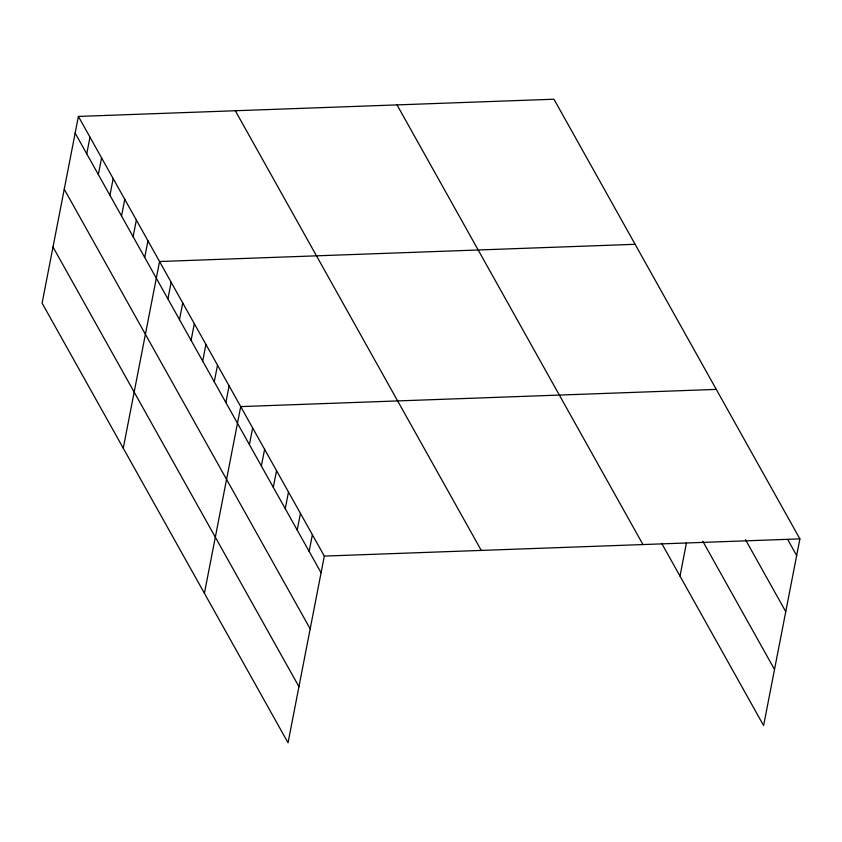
<?xml version="1.0" encoding="UTF-8"?>
<svg xmlns="http://www.w3.org/2000/svg" width="842" height="842" viewBox="0 0 842 842"><rect width="100%" height="100%" fill="white"/><g stroke="black" fill="none" stroke-linecap="round" stroke-linejoin="round"><path stroke-width="1.26" d="M78.39 116.428L42.1 303.12L288.038 742.781L324.328 556.088L78.39 116.428L553.962 99.219L799.9 538.88L763.61 725.572L661.686 543.364M86.747 153.823L89.989 137.151M98.335 174.547L101.577 157.875M109.934 195.27L113.175 178.609M121.522 216.005L124.763 199.333M133.12 236.728L136.362 220.057M144.719 257.452L147.96 240.78M123.258 448.207L159.548 261.515L635.121 244.306M167.905 298.91L171.147 282.238M179.493 319.634L182.735 302.962M191.092 340.368L194.334 323.696M202.69 361.092L205.922 344.42M214.278 381.815L217.52 365.144M225.877 402.55L229.119 385.878M204.417 593.294L240.707 406.602L716.279 389.393M249.411 444.629L252.653 427.957M261.357 465.984L264.599 449.312M273.303 487.339L276.544 470.667M285.249 508.694L288.49 492.023M297.194 530.05L300.436 513.378M309.14 551.405L312.382 534.733M679.989 576.086L686.441 542.932M324.328 556.088L799.9 538.88M787.859 539.817L796.658 555.552M745.517 539.722L785.754 611.66M702.838 541.332L774.514 669.464M397.024 104.892L642.962 544.563M235.328 110.744L481.266 550.415M75.148 133.089L321.086 572.76M64.245 189.197L310.182 628.869M53.004 247.011L298.942 686.672"/></g></svg>
